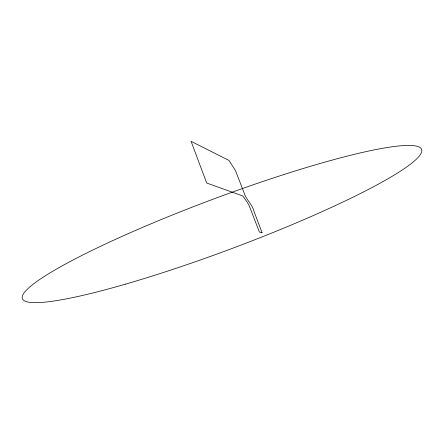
<?xml version="1.0" encoding="UTF-8"?>
<svg xmlns="http://www.w3.org/2000/svg" width="444" height="444" viewBox="0 0 444 444"><rect width="100%" height="100%" fill="white"/><g stroke="black" fill="none" stroke-linecap="round" stroke-linejoin="round"><path stroke-width="0.67" d="M262.06 232.706L259.407 232.04L249.128 205.539L247.119 202.031L242.785 196.054A3.275 0.555 67.7 0 0 242.624 195.898L206.682 183.033L191.092 141.347L228.915 160.423A3.069 0.516 67.3 0 1 229.082 160.606L235.498 170.596L245.077 195.432C247.741 201.121 252.803 205.555 254.207 211.938L262.06 232.706M125.28 284.21A213.098 26.396 -20.5 0 0 421.794 150.139A213.098 26.396 -20.5 0 0 118.964 237.779A213.098 26.396 -20.5 0 0 125.28 284.21"/></g></svg>
